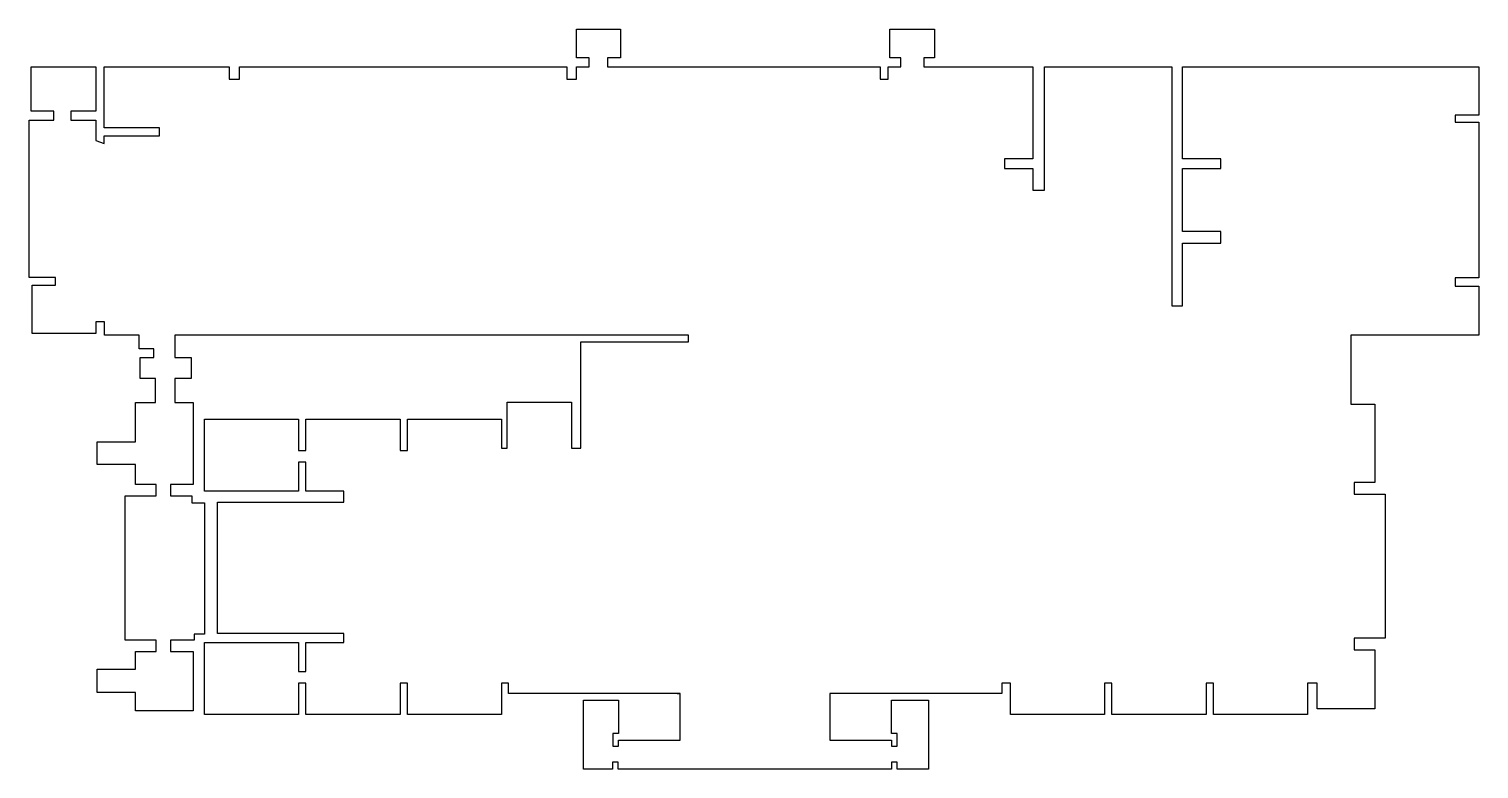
# Model space of a CAD drawing. Header units: metres. Extents: x 2394 to 2562, y 2054 to 2139.
import ezdxf

# ---------------------------------------------------------------- set-up
doc = ezdxf.new("R2010")
doc.units = ezdxf.units.M
doc.layers.add('Boundary', color=5, linetype='Continuous', true_color=0x0000ff)

msp = doc.modelspace()

# ---------------------------------------------------------------- linework, layer by layer
at = {"layer": 'Boundary'}
for p, q in [((2457.56, 2139.14), (2462.65, 2139.14)), ((2457.56, 2135.82), (2457.56, 2139.14)), ((2462.65, 2139.14), (2462.65, 2135.82)), ((2493.71, 2139.14), (2498.86, 2139.14)), ((2493.71, 2135.82), (2493.71, 2139.14)), ((2498.86, 2139.14), (2498.86, 2135.82)), ((2459.03, 2135.82), (2457.56, 2135.82)), ((2459.03, 2134.78), (2459.03, 2135.82)), ((2461.17, 2135.82), (2461.17, 2134.78)), ((2462.65, 2135.82), (2461.17, 2135.82)), ((2494.98, 2135.82), (2493.71, 2135.82)), ((2494.98, 2134.78), (2494.98, 2135.82)), ((2497.63, 2135.82), (2497.63, 2134.78)), ((2498.86, 2135.82), (2497.63, 2135.82)), ((2394.67, 2134.78), (2402.14, 2134.78)), ((2394.67, 2129.65), (2394.67, 2134.78)), ((2402.14, 2134.78), (2402.14, 2129.65)), ((2403.11, 2134.78), (2417.53, 2134.78)), ((2403.11, 2127.76), (2403.11, 2134.78)), ((2417.53, 2134.78), (2417.53, 2133.34)), ((2418.73, 2134.78), (2456.45, 2134.78)), ((2418.73, 2133.34), (2418.73, 2134.78)), ((2456.45, 2134.78), (2456.45, 2133.34)), ((2457.56, 2134.78), (2459.03, 2134.78)), ((2457.56, 2133.34), (2457.56, 2134.78)), ((2461.17, 2134.78), (2492.58, 2134.78)), ((2492.58, 2134.78), (2492.58, 2133.34)), ((2493.53, 2134.78), (2494.98, 2134.78)), ((2493.53, 2133.34), (2493.53, 2134.78)), ((2497.63, 2134.78), (2510.19, 2134.78)), ((2510.19, 2134.78), (2510.19, 2124.16)), ((2511.55, 2134.78), (2526.24, 2134.78)), ((2511.55, 2120.54), (2511.55, 2134.78)), ((2526.24, 2134.78), (2526.24, 2107.23)), ((2527.48, 2134.78), (2561.65, 2134.78)), ((2527.48, 2124.16), (2527.48, 2134.78)), ((2561.65, 2134.78), (2561.65, 2129.22)), ((2417.53, 2133.34), (2418.73, 2133.34)), ((2456.45, 2133.34), (2457.56, 2133.34)), ((2492.58, 2133.34), (2493.53, 2133.34)), ((2397.29, 2129.65), (2394.67, 2129.65)), ((2397.29, 2128.62), (2397.29, 2129.65)), ((2399.25, 2129.65), (2399.25, 2128.62)), ((2402.14, 2129.65), (2399.25, 2129.65)), ((2558.92, 2129.22), (2558.92, 2128.38)), ((2561.65, 2129.22), (2558.92, 2129.22)), ((2394.44, 2128.62), (2397.29, 2128.62)), ((2394.44, 2110.47), (2394.44, 2128.62)), ((2399.25, 2128.62), (2402.14, 2128.62)), ((2402.14, 2128.62), (2402.14, 2126.29)), ((2409.47, 2127.76), (2403.11, 2127.76)), ((2409.47, 2126.82), (2409.47, 2127.76)), ((2558.92, 2128.38), (2561.65, 2128.38)), ((2561.65, 2128.38), (2561.65, 2110.43)), ((2402.14, 2126.29), (2403.11, 2125.95)), ((2403.11, 2126.82), (2409.47, 2126.82)), ((2403.11, 2125.95), (2403.11, 2126.82)), ((2506.92, 2124.16), (2506.92, 2123.04)), ((2510.19, 2124.16), (2506.92, 2124.16)), ((2531.89, 2124.16), (2527.48, 2124.16)), ((2531.89, 2123.04), (2531.89, 2124.16)), ((2506.92, 2123.04), (2510.19, 2123.04)), ((2510.19, 2123.04), (2510.19, 2120.54)), ((2527.48, 2123.04), (2531.89, 2123.04)), ((2527.48, 2115.8), (2527.48, 2123.04)), ((2510.19, 2120.54), (2511.55, 2120.54)), ((2531.89, 2115.8), (2527.48, 2115.8)), ((2531.89, 2114.45), (2531.89, 2115.8)), ((2527.48, 2114.45), (2531.89, 2114.45)), ((2527.48, 2107.23), (2527.48, 2114.45)), ((2397.49, 2110.47), (2394.44, 2110.47)), ((2397.49, 2109.61), (2397.49, 2110.47)), ((2558.92, 2110.43), (2558.92, 2109.49)), ((2561.65, 2110.43), (2558.92, 2110.43)), ((2394.81, 2109.61), (2397.49, 2109.61)), ((2394.81, 2104.03), (2394.81, 2109.61)), ((2558.92, 2109.49), (2561.65, 2109.49)), ((2561.65, 2109.49), (2561.65, 2103.85)), ((2526.24, 2107.23), (2527.48, 2107.23)), ((2402.16, 2105.38), (2402.16, 2104.03)), ((2403.14, 2105.38), (2402.16, 2105.38)), ((2403.14, 2103.85), (2403.14, 2105.38)), ((2402.16, 2104.03), (2394.81, 2104.03)), ((2407.13, 2103.85), (2403.14, 2103.85)), ((2407.13, 2102.27), (2407.13, 2103.85)), ((2411.26, 2103.85), (2411.26, 2101.26)), ((2470.48, 2103.85), (2411.26, 2103.85)), ((2470.48, 2103.06), (2470.48, 2103.85)), ((2546.88, 2103.85), (2546.88, 2095.86)), ((2561.65, 2103.85), (2546.88, 2103.85)), ((2408.85, 2102.27), (2407.13, 2102.27)), ((2408.85, 2101.26), (2408.85, 2102.27)), ((2458.06, 2103.06), (2470.48, 2103.06)), ((2458.06, 2090.79), (2458.06, 2103.06)), ((2407.27, 2101.26), (2408.85, 2101.26)), ((2407.27, 2098.84), (2407.27, 2101.26)), ((2411.26, 2101.26), (2413.13, 2101.26)), ((2413.13, 2101.26), (2413.13, 2098.84)), ((2409.04, 2098.84), (2407.27, 2098.84)), ((2409.04, 2096.05), (2409.04, 2098.84)), ((2411.26, 2098.84), (2411.26, 2096.05)), ((2413.13, 2098.84), (2411.26, 2098.84)), ((2406.73, 2096.05), (2409.04, 2096.05)), ((2406.73, 2091.53), (2406.73, 2096.05)), ((2411.26, 2096.05), (2413.38, 2096.05)), ((2413.38, 2096.05), (2413.38, 2086.6)), ((2449.6, 2096.1), (2456.99, 2096.1)), ((2449.6, 2090.79), (2449.6, 2096.1)), ((2456.99, 2096.1), (2456.99, 2090.79)), ((2546.88, 2095.86), (2549.63, 2095.86)), ((2549.63, 2095.86), (2549.63, 2086.83)), ((2414.66, 2094.14), (2425.52, 2094.14)), ((2414.66, 2085.86), (2414.66, 2094.14)), ((2425.52, 2094.14), (2425.52, 2090.55)), ((2426.36, 2094.14), (2437.23, 2094.14)), ((2426.36, 2090.55), (2426.36, 2094.14)), ((2437.23, 2094.14), (2437.23, 2090.55)), ((2438.07, 2094.14), (2448.93, 2094.14)), ((2438.07, 2090.55), (2438.07, 2094.14)), ((2448.93, 2094.14), (2448.93, 2090.79)), ((2402.3, 2091.53), (2406.73, 2091.53)), ((2402.3, 2088.93), (2402.3, 2091.53)), ((2425.52, 2090.55), (2426.36, 2090.55)), ((2437.23, 2090.55), (2438.07, 2090.55)), ((2448.93, 2090.79), (2449.6, 2090.79)), ((2456.99, 2090.79), (2458.06, 2090.79)), ((2406.73, 2088.93), (2402.3, 2088.93)), ((2406.73, 2086.6), (2406.73, 2088.93)), ((2425.52, 2089.19), (2425.52, 2085.86)), ((2426.36, 2089.19), (2425.52, 2089.19)), ((2426.36, 2085.86), (2426.36, 2089.19)), ((2405.54, 2085.29), (2409.12, 2085.29)), ((2405.54, 2068.65), (2405.54, 2085.29)), ((2409.12, 2086.6), (2406.73, 2086.6)), ((2409.12, 2085.29), (2409.12, 2086.6)), ((2410.74, 2086.6), (2410.74, 2085.29)), ((2413.38, 2086.6), (2410.74, 2086.6)), ((2410.74, 2085.29), (2413.22, 2085.29)), ((2413.22, 2085.29), (2413.22, 2084.49)), ((2425.52, 2085.86), (2414.66, 2085.86)), ((2430.74, 2085.86), (2426.36, 2085.86)), ((2430.74, 2084.56), (2430.74, 2085.86)), ((2547.25, 2086.83), (2547.25, 2085.51)), ((2549.63, 2086.83), (2547.25, 2086.83)), ((2547.25, 2085.51), (2550.83, 2085.51)), ((2550.83, 2085.51), (2550.83, 2068.88)), ((2413.22, 2084.49), (2414.69, 2084.49)), ((2414.69, 2084.49), (2414.69, 2069.34)), ((2416.17, 2084.56), (2430.74, 2084.56)), ((2416.17, 2069.41), (2416.17, 2084.56)), ((2409.12, 2068.65), (2405.54, 2068.65)), ((2409.12, 2067.34), (2409.12, 2068.65)), ((2410.74, 2068.65), (2410.74, 2067.34)), ((2413.5, 2068.65), (2410.74, 2068.65)), ((2413.5, 2069.34), (2413.5, 2068.65)), ((2414.69, 2069.34), (2413.5, 2069.34)), ((2430.74, 2069.41), (2416.17, 2069.41)), ((2430.74, 2068.37), (2430.74, 2069.41)), ((2547.25, 2068.88), (2547.25, 2067.56)), ((2550.83, 2068.88), (2547.25, 2068.88)), ((2406.73, 2067.34), (2409.12, 2067.34)), ((2406.73, 2065.33), (2406.73, 2067.34)), ((2410.74, 2067.34), (2413.38, 2067.34)), ((2413.38, 2067.34), (2413.38, 2060.52)), ((2414.66, 2068.37), (2425.52, 2068.37)), ((2414.66, 2060.1), (2414.66, 2068.37)), ((2425.52, 2068.37), (2425.52, 2065.04)), ((2426.36, 2068.37), (2430.74, 2068.37)), ((2426.36, 2065.04), (2426.36, 2068.37)), ((2547.25, 2067.56), (2549.63, 2067.56)), ((2549.63, 2067.56), (2549.63, 2060.74)), ((2402.3, 2065.33), (2406.73, 2065.33)), ((2402.3, 2062.64), (2402.3, 2065.33)), ((2425.52, 2065.04), (2426.36, 2065.04)), ((2425.52, 2063.69), (2425.52, 2060.1)), ((2426.36, 2063.69), (2425.52, 2063.69)), ((2426.36, 2060.1), (2426.36, 2063.69)), ((2437.23, 2063.69), (2437.23, 2060.1)), ((2438.07, 2063.69), (2437.23, 2063.69)), ((2438.07, 2060.1), (2438.07, 2063.69)), ((2448.93, 2063.69), (2448.93, 2060.1)), ((2449.75, 2063.69), (2448.93, 2063.69)), ((2449.75, 2062.49), (2449.75, 2063.69)), ((2506.64, 2063.69), (2506.64, 2062.49)), ((2507.62, 2063.69), (2506.64, 2063.69)), ((2507.62, 2060.1), (2507.62, 2063.69)), ((2518.48, 2063.69), (2518.48, 2060.1)), ((2519.32, 2063.69), (2518.48, 2063.69)), ((2519.32, 2060.1), (2519.32, 2063.69)), ((2530.19, 2063.69), (2530.19, 2060.1)), ((2531.03, 2063.69), (2530.19, 2063.69)), ((2531.03, 2060.1), (2531.03, 2063.69)), ((2541.89, 2063.69), (2541.89, 2060.1)), ((2542.99, 2063.69), (2541.89, 2063.69)), ((2542.99, 2060.74), (2542.99, 2063.69)), ((2406.73, 2062.64), (2402.3, 2062.64)), ((2406.73, 2060.52), (2406.73, 2062.64)), ((2469.55, 2062.49), (2449.75, 2062.49)), ((2469.2, 2062.49), (2469.55, 2062.49)), ((2469.55, 2057.11), (2469.55, 2062.49)), ((2486.78, 2062.49), (2486.78, 2057.11)), ((2506.64, 2062.49), (2486.78, 2062.49)), ((2413.38, 2060.52), (2406.73, 2060.52)), ((2458.38, 2061.74), (2462.41, 2061.74)), ((2458.38, 2053.8), (2458.38, 2061.74)), ((2462.41, 2061.74), (2462.41, 2057.9)), ((2493.92, 2061.74), (2498.17, 2061.74)), ((2493.92, 2057.9), (2493.92, 2061.74)), ((2498.17, 2061.74), (2498.17, 2053.8)), ((2549.63, 2060.74), (2542.99, 2060.74)), ((2425.52, 2060.1), (2414.66, 2060.1)), ((2437.23, 2060.1), (2426.36, 2060.1)), ((2448.93, 2060.1), (2438.07, 2060.1)), ((2518.48, 2060.1), (2507.62, 2060.1)), ((2530.19, 2060.1), (2519.32, 2060.1)), ((2541.89, 2060.1), (2531.03, 2060.1)), ((2461.78, 2057.9), (2461.78, 2056.42)), ((2462.41, 2057.9), (2461.78, 2057.9)), ((2462.41, 2057.11), (2469.55, 2057.11)), ((2462.41, 2056.42), (2462.41, 2057.11)), ((2486.78, 2057.11), (2493.92, 2057.11)), ((2494.55, 2057.9), (2493.92, 2057.9)), ((2493.92, 2057.11), (2493.92, 2056.42)), ((2494.55, 2056.42), (2494.55, 2057.9)), ((2461.78, 2056.42), (2462.41, 2056.42)), ((2493.92, 2056.42), (2494.55, 2056.42)), ((2461.74, 2053.8), (2458.38, 2053.8)), ((2461.74, 2054.6), (2461.74, 2053.8)), ((2462.37, 2054.6), (2461.74, 2054.6)), ((2462.37, 2053.8), (2462.37, 2054.6)), ((2493.92, 2053.8), (2462.37, 2053.8)), ((2493.92, 2054.6), (2493.92, 2053.8)), ((2494.55, 2054.6), (2493.92, 2054.6)), ((2494.55, 2053.8), (2494.55, 2054.6)), ((2498.17, 2053.8), (2494.55, 2053.8))]:
    msp.add_line(p, q, dxfattribs=at)

doc.saveas('drawing.dxf')
